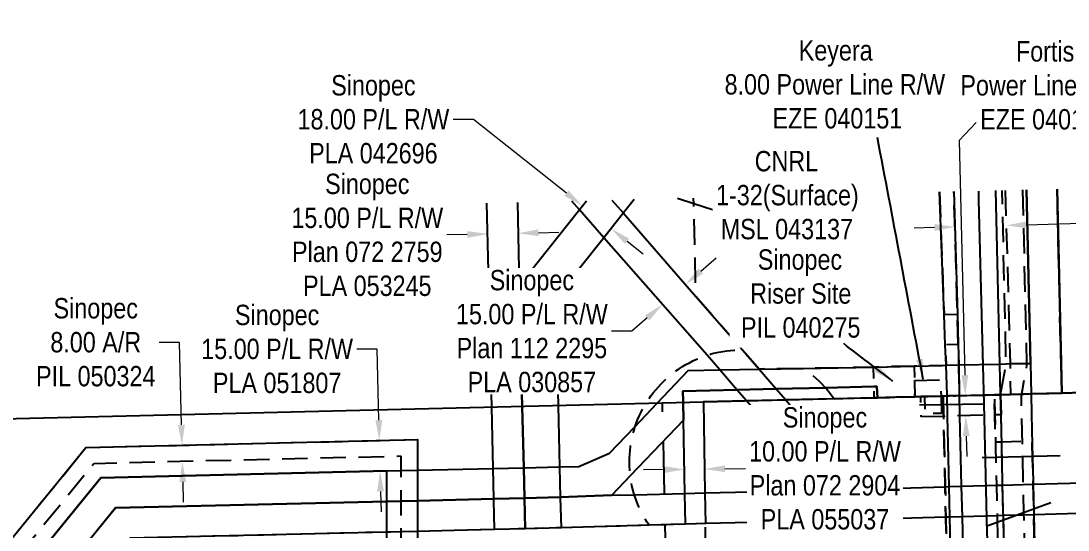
# Model space of a CAD drawing. Extents: x 614480 to 617433, y 5892532 to 5894399.
# Drawn here: x 614940 to 615454, y 5893385 to 5893635 of the extents above; entities that cross this region are included whole.
import ezdxf

# ---------------------------------------------------------------- set-up
doc = ezdxf.new("R2010")
doc.units = 0
doc.header["$LTSCALE"] = 5
doc.header["$PDSIZE"] = 0.5
for name, pattern in [('foc-ACCESSROAD', [3.75, 2.5, -1.25]), ('foc-FLOWLINE', [3.75, 2.5, -1.25]), ('foc-LSD', [8, 5, -3])]:
    doc.linetypes.add(name, pattern=pattern)
doc.layers.get('Defpoints').update_dxf_attribs({"color": 9})
for name, color, linetype in [('AS-POWER', 104, 'foc-POWER'), ('C-AR', 13, 'foc-ACCESSROAD'), ('C-RW', 13, 'Continuous'), ('C-WS', 13, 'foc-ACCESSROAD'), ('F-EZE', 190, 'foc-FLOWLINE'), ('F-RW', 190, 'Continuous'), ('F-WS', 190, 'foc-ACCESSROAD'), ('L-SEC', 7, 'Continuous'), ('L-SECTION-LSD', 7, 'foc-LSD')]:
    doc.layers.add(name, color=color, linetype=linetype)
for name, color, linetype, lineweight in [('C-AR-T', 13, 'Continuous', 9), ('F-AR-T', 190, 'Continuous', 9), ('F-RW-T', 190, 'Continuous', 9), ('F-WS-T', 190, 'Continuous', 9)]:
    doc.layers.add(name, color=color, linetype=linetype, lineweight=lineweight)
doc.styles.add('80CG', font='ARIALN.TTF', dxfattribs={"height": 10})
doc.styles.add('80L', font='ARIALN.TTF', dxfattribs={"height": 10})
doc.styles.add('foc-LtypeFont', font='ARIALN.TTF', dxfattribs={"height": 7.35})
doc.linetypes.add('foc-POWER', pattern='A,6,-1,["P",foc-LtypeFont,S=0.2,R=0,X=-0.625,Y=-0.75],-1.24,4', length=12.24)
doc.dimstyles.new('Compass 5 000', dxfattribs={"dimscale": 5, "dimtxt": 9, "dimasz": 2, "dimexe": 0.2, "dimexo": 0.0625, "dimgap": 0.5, "dimtad": 0, "dimtih": 1, "dimtoh": 1, "dimzin": 0, "dimdsep": 46, "dimtxsty": '80CG', "dimcen": 0.1, "dimse1": 1, "dimse2": 1, "dimclrd": 256, "dimclrt": 256, "dimaunit": 1, "dimadec": 4, "dimazin": 0, "dimtfac": 0.06, "dimtofl": 0, "dimtmove": 0, "dimatfit": 1, "dimfxl": 0.2, "dimtolj": 1, "dimtzin": 0, "dimlwd": -1, "dimarcsym": 0})

# ---------------------------------------------------------------- blocks, each defined once
blk = doc.blocks.new('*D602')
at = {"layer": 'C-AR-T', "transparency": 16777216}
for p, q in [((615433.69, 5893534.58), (615495.35, 5893536.35)), ((615388.55, 5893533.28), (615378.55, 5893532.99))]:
    blk.add_line(p, q, dxfattribs=at)
for points in [[(615388.5, 5893534.95), (615388.6, 5893531.62), (615398.54, 5893533.57)], [(615433.64, 5893536.25), (615433.74, 5893532.91), (615423.7, 5893534.29)]]:
    blk.add_solid(points, dxfattribs=at)
at = {"layer": 'Defpoints', "color": 0, "transparency": 16777216}
for p in [(615423.7, 5893534.29), (615398.82, 5893524.04), (615423.97, 5893524.76)]:
    blk.add_point(p, dxfattribs=at)
at = {"layer": 'C-AR-T', "transparency": 16777216, "insert": (615523.89, 5893536.35), "char_height": 10, "attachment_point": 5, "style": '80CG'}
blk.add_mtext('\\A1;Obsidian\\P25.12 A/R\\PROE 3427', dxfattribs=at)
blk = doc.blocks.new('*D608')
at = {"layer": 'Defpoints', "color": 0, "transparency": 16777216}
for p in [(615019.19, 5893426.4), (615027.92, 5893426.61), (615028.11, 5893418.6)]:
    blk.add_point(p, dxfattribs=at)
at = {"layer": 'F-AR-T', "transparency": 16777216}
for p, q in [((615017.98, 5893476.91), (615007.98, 5893476.91)), ((615018.95, 5893436.4), (615017.98, 5893476.91)), ((615019.62, 5893408.4), (615019.86, 5893398.4))]:
    blk.add_line(p, q, dxfattribs=at)
for points in [[(615020.61, 5893436.44), (615017.28, 5893436.36), (615019.19, 5893426.4)], [(615021.28, 5893408.44), (615017.95, 5893408.36), (615019.38, 5893418.4)]]:
    blk.add_solid(points, dxfattribs=at)
at = {"layer": 'F-AR-T', "transparency": 16777216, "insert": (614976.9, 5893476.91), "char_height": 10, "attachment_point": 5, "style": '80CG'}
blk.add_mtext('\\A1;Sinopec\\P8.00 A/R\\PPIL 050324', dxfattribs=at)
blk = doc.blocks.new('*D613')
at = {"layer": 'Defpoints', "color": 0, "transparency": 16777216}
for p in [(615112.21, 5893428.62), (615116.07, 5893428.72), (615112.57, 5893413.62)]:
    blk.add_point(p, dxfattribs=at)
at = {"layer": 'F-RW-T', "transparency": 16777216}
for p, q in [((615114.99, 5893473.62), (615104.99, 5893473.62)), ((615115.83, 5893438.71), (615114.99, 5893473.62)), ((615116.66, 5893403.72), (615116.9, 5893393.72))]:
    blk.add_line(p, q, dxfattribs=at)
for points in [[(615117.49, 5893438.75), (615114.16, 5893438.67), (615116.07, 5893428.72)], [(615118.33, 5893403.76), (615115, 5893403.68), (615116.43, 5893413.71)]]:
    blk.add_solid(points, dxfattribs=at)
at = {"layer": 'F-RW-T', "transparency": 16777216, "insert": (615065.91, 5893473.62), "char_height": 10, "attachment_point": 5, "style": '80CG'}
blk.add_mtext('\\A1;Sinopec\\P15.00 P/L R/W\\PPLA 051807', dxfattribs=at)
blk = doc.blocks.new('*D614')
at = {"layer": 'Defpoints', "color": 0, "transparency": 16777216}
for p in [(614958.69, 5893385.07), (614970.27, 5893375.63), (614908.42, 5893323.35)]:
    blk.add_point(p, dxfattribs=at)
at = {"layer": 'F-RW-T', "transparency": 16777216}
for p, q in [((614849.09, 5893371.68), (614839.09, 5893371.68)), ((614900.66, 5893329.67), (614849.09, 5893371.68)), ((614927.75, 5893307.6), (614935.51, 5893301.28))]:
    blk.add_line(p, q, dxfattribs=at)
for points in [[(614901.71, 5893330.96), (614899.61, 5893328.38), (614908.42, 5893323.35)], [(614928.81, 5893308.89), (614926.7, 5893306.31), (614920, 5893313.92)]]:
    blk.add_solid(points, dxfattribs=at)
at = {"layer": 'F-RW-T', "transparency": 16777216, "insert": (614800.01, 5893371.68), "char_height": 10, "attachment_point": 5, "style": '80CG'}
blk.add_mtext('\\A1;Keyera\\P15.00 P/L R/W\\PPlan 052 5152\\PPLA 034290', dxfattribs=at)
blk = doc.blocks.new('*D623')
at = {"layer": 'Defpoints', "color": 0, "transparency": 16777216}
for p in [(615169.23, 5893530.46), (615169.24, 5893530.09), (615184.16, 5893530.81)]:
    blk.add_point(p, dxfattribs=at)
at = {"layer": 'F-RW-T', "transparency": 16777216}
for p, q in [((615159.24, 5893529.85), (615149.24, 5893529.61)), ((615194.16, 5893530.68), (615204.16, 5893530.92))]:
    blk.add_line(p, q, dxfattribs=at)
for points in [[(615159.2, 5893531.52), (615159.28, 5893528.19), (615169.24, 5893530.09)], [(615194.13, 5893532.35), (615194.2, 5893529.01), (615184.17, 5893530.44)]]:
    blk.add_solid(points, dxfattribs=at)
at = {"layer": 'F-RW-T', "transparency": 16777216, "insert": (615110.16, 5893529.61), "char_height": 10, "attachment_point": 5, "style": '80CG'}
blk.add_mtext('\\A1;Sinopec\\P15.00 P/L R/W\\PPlan 072 2759\\PPLA 053245', dxfattribs=at)
blk = doc.blocks.new('*D624')
at = {"layer": 'Defpoints', "color": 0, "transparency": 16777216}
for p in [(615266.32, 5893505.3), (615276.9, 5893493.16), (615265.68, 5893483.38)]:
    blk.add_point(p, dxfattribs=at)
at = {"layer": 'F-RW-T', "transparency": 16777216}
for p, q in [((615273.86, 5893511.87), (615281.4, 5893518.44)), ((615247.56, 5893488.95), (615240.02, 5893482.38)), ((615240.02, 5893482.38), (615230.02, 5893482.38))]:
    blk.add_line(p, q, dxfattribs=at)
for points in [[(615272.77, 5893513.13), (615274.96, 5893510.61), (615266.32, 5893505.3)], [(615246.46, 5893490.21), (615248.65, 5893487.7), (615255.1, 5893495.52)]]:
    blk.add_solid(points, dxfattribs=at)
at = {"layer": 'F-RW-T', "transparency": 16777216, "insert": (615190.93, 5893482.38), "char_height": 10, "attachment_point": 5, "style": '80CG', "bg_fill": 3, "box_fill_scale": 1.1, "bg_fill_color": 256, "bg_fill_true_color": 13158600, "bg_fill_transparency": 0}
blk.add_mtext('\\A1;Sinopec\\P15.00 P/L R/W\\PPlan 112 2295\\PPLA 030857', dxfattribs=at)
blk = doc.blocks.new('*D625')
at = {"layer": 'Defpoints', "color": 0, "transparency": 16777216}
for p in [(615265.57, 5893426.03), (615275.52, 5893426.17), (615275.69, 5893414.72)]:
    blk.add_point(p, dxfattribs=at)
at = {"layer": 'F-RW-T', "transparency": 16777216}
for p, q in [((615255.74, 5893414.42), (615245.74, 5893414.27)), ((615285.69, 5893414.86), (615295.69, 5893415.01))]:
    blk.add_line(p, q, dxfattribs=at)
for points in [[(615255.72, 5893416.09), (615255.77, 5893412.75), (615265.74, 5893414.57)], [(615285.66, 5893416.53), (615285.71, 5893413.2), (615275.69, 5893414.72)]]:
    blk.add_solid(points, dxfattribs=at)
at = {"layer": 'F-RW-T', "transparency": 16777216, "insert": (615334.77, 5893415.01), "char_height": 10, "attachment_point": 5, "style": '80CG', "bg_fill": 3, "box_fill_scale": 1.1, "bg_fill_color": 256, "bg_fill_true_color": 13158600, "bg_fill_transparency": 0}
blk.add_mtext('\\A1;Sinopec\\P10.00 P/L R/W\\PPlan 072 2904\\PPLA 055037', dxfattribs=at)
blk = doc.blocks.new('*D628')
at = {"layer": 'Defpoints', "color": 0, "transparency": 16777216}
for p in [(615215.73, 5893543.92), (615209.28, 5893535.78), (615223.38, 5893524.59)]:
    blk.add_point(p, dxfattribs=at)
at = {"layer": 'F-RW-T', "transparency": 16777216}
for p, q in [((615162.24, 5893586.34), (615152.24, 5893586.34)), ((615207.89, 5893550.13), (615162.24, 5893586.34)), ((615237.67, 5893526.51), (615245.5, 5893520.29))]:
    blk.add_line(p, q, dxfattribs=at)
for points in [[(615208.93, 5893551.44), (615206.85, 5893548.82), (615215.73, 5893543.92)], [(615238.7, 5893527.81), (615236.63, 5893525.2), (615229.83, 5893532.72)]]:
    blk.add_solid(points, dxfattribs=at)
at = {"layer": 'F-RW-T', "transparency": 16777216, "insert": (615113.15, 5893586.34), "char_height": 10, "attachment_point": 5, "style": '80CG'}
blk.add_mtext('\\A1;Sinopec\\P18.00 P/L R/W\\PPLA 042696', dxfattribs=at)

msp = doc.modelspace()

# ---------------------------------------------------------------- linework, layer by layer
at = {"layer": 'AS-POWER', "flags": 128}
for points in [[(615435.515, 5892547.5), (615433.563, 5892624.979), (615430.936, 5892729.234), (615430.79, 5892735.049), (615434.217, 5892829.192), (615425.797, 5892933.202), (615423.284, 5893032.905), (615420.771, 5893132.619), (615418.258, 5893232.332), (615417.078, 5893282.11), (615416.179, 5893320.046), (615415.653, 5893338.858), (615414.5, 5893380.093), (615414.405, 5893383.516), (615412.853, 5893446.782), (615410.333, 5893546.806), (615410.222, 5893551.186)], [(615381.177, 5893446.302), (615412.853, 5893446.782)], [(615411.853, 5893420.341), (615450.168, 5893421.412)], [(615413.852, 5893386.741), (615445.582, 5893398.235)]]:
    msp.add_lwpolyline(points, dxfattribs=at)
at = {"layer": 'C-AR', "flags": 128}
msp.add_lwpolyline([(615423.2, 5893551.507), (615425.643, 5893466.531), (615425.759, 5893451.336), (615420.968, 5893451.219), (615417.903, 5893451.143), (615400.603, 5893450.72), (615400.482, 5893466.01), (615400.206, 5893475.784), (615399.774, 5893490.786), (615398.045, 5893550.884)], dxfattribs=at)
at = {"layer": 'C-RW', "flags": 128}
for points in [[(615432.878, 5892547.434), (615430.902, 5892646.898), (615430.891, 5892647.465), (615425.953, 5892813), (615425.641, 5892827.992), (615419.445, 5893171.158), (615419.174, 5893186.162), (615417.753, 5893264.859), (615417.424, 5893279.856), (615417.275, 5893286.382), (615417.16, 5893291.375), (615416.645, 5893313.877), (615397.771, 5893313.408), (615397.313, 5893333.981), (615396.025, 5893391.093), (615395.687, 5893406.087), (615394.908, 5893440.641), (615394.684, 5893450.576), (615394.67, 5893451.201), (615394.175, 5893465.712), (615393.798, 5893475.626), (615393.236, 5893490.628), (615390.949, 5893550.708)], [(615398.045, 5893550.884), (615399.774, 5893490.786), (615400.206, 5893475.784), (615400.482, 5893466.01), (615400.594, 5893451.288), (615400.603, 5893450.721), (615400.841, 5893440.805), (615401.673, 5893406.258), (615402.033, 5893391.264), (615403.757, 5893319.617), (615420.884, 5893320.048), (615422.577, 5893320.092), (615422.725, 5893313.602), (615423.225, 5893291.696), (615423.339, 5893286.702), (615423.488, 5893280.192), (615423.818, 5893265.194), (615423.901, 5893260.694), (615461.669, 5893256.672)], [(615423.241, 5893349.734), (615422.298, 5893391.842), (615422.265, 5893393.318), (615421.961, 5893406.839), (615421.928, 5893408.323), (615421.527, 5893426.257), (615421.19, 5893441.352), (615420.968, 5893451.219), (615420.632, 5893466.247), (615418.679, 5893551.395)], [(615433.683, 5893551.767), (615435.616, 5893466.596), (615435.956, 5893451.585), (615436.18, 5893441.598), (615436.516, 5893426.593), (615436.922, 5893408.477), (615436.949, 5893407.267), (615437.258, 5893393.472), (615437.285, 5893392.269), (615438.23, 5893350.07), (615438.567, 5893335.065), (615439.039, 5893313.996)], [(615433.684, 5893551.748), (615435.616, 5893466.577), (615435.957, 5893451.567), (615436.181, 5893441.579), (615436.516, 5893426.574), (615436.922, 5893408.458), (615436.949, 5893407.248), (615437.259, 5893393.453), (615437.285, 5893392.25), (615438.231, 5893350.052), (615438.567, 5893335.046), (615439.04, 5893313.977)]]:
    msp.add_lwpolyline(points, dxfattribs=at)
at = {"layer": 'C-WS', "flags": 128}
msp.add_lwpolyline([(615420.627, 5893331.348), (615420.884, 5893320.048), (615422.577, 5893320.092), (615422.725, 5893313.602), (615424.05, 5893313.635), (615434.051, 5893313.875), (615439.039, 5893313.996), (615453.261, 5893314.322), (615454.896, 5893314.377), (615523.125, 5893316.056), (615524.368, 5893265.221), (615526.236, 5893188.8), (615433.617, 5893186.514), (615425.251, 5893186.307), (615423.615, 5893186.267), (615423.93, 5893171.263), (615431.135, 5892827.918), (615431.447, 5892813.049), (615434.931, 5892646.997), (615430.902, 5892646.897), (615428.839, 5892646.847), (615411.994, 5892646.432), (615408.179, 5892807.407), (615407.584, 5892832.546), (615407.347, 5892842.549), (615402.785, 5893035.044), (615400.846, 5893100.48), (615400.378, 5893120.475), (615399.301, 5893170.684), (615398.979, 5893185.689), (615397.369, 5893251.64), (615397.081, 5893263.474), (615396.881, 5893271.654), (615396.675, 5893278.469), (615396.517, 5893285.286), (615396.401, 5893290.279), (615395.88, 5893312.828), (615395.472, 5893330.643), (615394.098, 5893391.038), (615393.757, 5893406.032), (615392.972, 5893440.587), (615392.746, 5893450.528), (615394.684, 5893450.576), (615398.839, 5893450.677), (615400.603, 5893450.721), (615417.902, 5893451.144), (615418.126, 5893441.286), (615418.47, 5893426.189), (615418.912, 5893406.751), (615419.253, 5893391.755), (615420.21, 5893349.666), (615420.551, 5893334.662), (615420.627, 5893331.348)], close=True, dxfattribs=at)
at = {"layer": 'F-EZE', "flags": 128}
for points in [[(615433.579, 5893334.954), (615434.051, 5893313.875), (615424.05, 5893313.634), (615423.577, 5893334.729), (615423.241, 5893349.734), (615422.265, 5893393.318), (615421.928, 5893408.323), (615421.527, 5893426.257), (615421.191, 5893441.352), (615420.968, 5893451.219), (615423.657, 5893466.314), (615421.733, 5893551.471)], [(615431.735, 5893551.719), (615433.66, 5893466.551), (615433.683, 5893465.524), (615431.174, 5893451.469), (615430.993, 5893450.464), (615431.2, 5893441.566), (615431.531, 5893426.479), (615431.935, 5893408.426), (615432.27, 5893393.42), (615433.243, 5893349.959), (615433.579, 5893334.954)]]:
    msp.add_lwpolyline(points, dxfattribs=at)
for points in [[(615391.73, 5893450.503), (615391.923, 5893442.024), (615383.965, 5893441.861), (615383.774, 5893450.308), (615381.733, 5893450.258), (615378.923, 5893450.19), (615378.728, 5893458.222), (615391.548, 5893458.519), (615391.73, 5893450.503)], [(615420.968, 5893451.219), (615421.191, 5893441.352), (615418.126, 5893441.286), (615399.065, 5893440.756), (615392.971, 5893440.587), (615381.994, 5893440.282), (615381.733, 5893450.258), (615383.774, 5893450.308), (615391.73, 5893450.503), (615392.746, 5893450.528), (615398.839, 5893450.677), (615417.903, 5893451.144), (615420.968, 5893451.219)]]:
    msp.add_lwpolyline(points, close=True, dxfattribs=at)
at = {"layer": 'F-RW', "flags": 128}
for points in [[(614856.775, 5893259.961), (614979.349, 5893410.432), (615119.811, 5893413.794), (615126.816, 5893413.962), (615134.819, 5893414.153), (615171.962, 5893415.043), (615186.933, 5893415.395), (615204.535, 5893415.811), (615213.947, 5893416.033), (615229.092, 5893422.465), (615241.534, 5893435.52), (615252.477, 5893447.097), (615267.612, 5893463.053), (615283.136, 5893463.37), (615302.484, 5893463.793), (615324.129, 5893464.108), (615358.545, 5893464.75), (615378.55, 5893465.246), (615392.384, 5893465.544), (615394.183, 5893465.629), (615400.483, 5893465.933), (615420.632, 5893466.247), (615423.657, 5893466.316), (615425.644, 5893466.448), (615433.66, 5893466.55), (615435.616, 5893466.596), (615433.683, 5893551.767)], [(615461.439, 5893452.209), (615450.966, 5893451.953), (615450.616, 5893466.961), (615448.677, 5893552.138)], [(615448.68, 5893552.138), (615450.616, 5893466.961)], [(615172.645, 5893385.009), (615172.275, 5893399.224), (615172.3, 5893400.049), (615171.962, 5893415.043), (615171.252, 5893445.112), (615168.879, 5893545.206)], [(615183.839, 5893545.577), (615184.722, 5893504.831), (615186.232, 5893445.478), (615186.933, 5893415.395), (615187.268, 5893400.403), (615187.604, 5893385.395), (615172.645, 5893385.009)], [(615187.604, 5893385.395), (615187.268, 5893400.403), (615186.933, 5893415.395), (615186.232, 5893445.478), (615184.722, 5893504.831), (615213.819, 5893541.512), (615217.709, 5893546.416)], [(615241.141, 5893546.996), (615235.288, 5893539.642), (615225.777, 5893527.608), (615202.592, 5893498.38), (615203.827, 5893445.908), (615204.535, 5893415.811), (615204.887, 5893400.824), (615205.239, 5893385.865), (615187.604, 5893385.395)], [(615230.233, 5893546.726), (615235.821, 5893540.312), (615271.472, 5893499.392), (615294.266, 5893473.226), (615302.459, 5893463.823), (615310.876, 5893454.072), (615315.539, 5893448.639), (615319.391, 5893444.178), (615336.946, 5893404.442), (615343.508, 5893389.595), (615327.404, 5893389.212), (615320.824, 5893404.064), (615306.622, 5893436.121), (615296.231, 5893448.167), (615291.547, 5893453.611), (615283.113, 5893463.396), (615276.917, 5893470.571), (615226.284, 5893528.25), (615214.22, 5893542.018), (615210.523, 5893546.238)], [(615293.419, 5893548.292), (615290.213, 5893538.466), (615270.334, 5893544.957), (615262.462, 5893547.525)], [(615450.616, 5893466.961), (615450.966, 5893451.953), (615435.956, 5893451.585), (615431.174, 5893451.469), (615425.759, 5893451.336), (615420.968, 5893451.219), (615417.902, 5893451.144), (615400.603, 5893450.721), (615398.839, 5893450.677), (615394.684, 5893450.576), (615392.746, 5893450.528), (615391.73, 5893450.504), (615383.774, 5893450.309), (615381.733, 5893450.259), (615378.923, 5893450.19), (615369.547, 5893449.961), (615360.529, 5893449.74), (615360.288, 5893455.25), (615358.781, 5893455.215), (615334.999, 5893454.647), (615310.885, 5893454.072), (615291.547, 5893453.611), (615264.995, 5893452.978), (615265.186, 5893448.007), (615265.196, 5893447.408), (615265.341, 5893438.767), (615239.236, 5893411.354), (615230.178, 5893401.843), (615204.884, 5893400.935), (615187.268, 5893400.406), (615172.302, 5893400.056), (615134.82, 5893399.156), (615126.816, 5893398.967), (615119.812, 5893398.799), (614986.622, 5893395.609), (614974.172, 5893380.373)], [(614759.469, 5893164.109), (614817.331, 5893235.305), (614845.139, 5893269.44), (614856.24, 5893283.069), (614972.079, 5893425.271), (615134.818, 5893429.166), (615134.819, 5893414.152), (615134.82, 5893399.157), (615134.82, 5893384.111), (615134.821, 5893366.095), (615134.824, 5893308.062), (615126.82, 5893308.062), (615119.816, 5893308.061), (615119.814, 5893365.738), (615119.813, 5893383.753), (615119.812, 5893398.801), (615119.811, 5893413.795), (614979.349, 5893410.432), (614856.775, 5893259.961), (614828.973, 5893225.833), (614760.046, 5893141.023)], [(615503.064, 5893394.144), (615437.285, 5893392.269), (615432.299, 5893392.127), (615422.298, 5893391.842), (615419.253, 5893391.755), (615402.033, 5893391.264), (615396.025, 5893391.093), (615394.098, 5893391.038), (615343.508, 5893389.595), (615343.159, 5893404.585), (615393.757, 5893406.032), (615395.687, 5893406.087), (615401.673, 5893406.258), (615418.912, 5893406.751), (615421.961, 5893406.839), (615431.964, 5893407.124), (615436.949, 5893407.267), (615502.843, 5893409.152)], [(614760.623, 5893117.951), (614840.609, 5893216.381), (614857.31, 5893236.876), (614974.159, 5893380.402), (614986.622, 5893395.609), (615119.812, 5893398.801), (615126.816, 5893398.966), (615134.82, 5893399.157), (615172.302, 5893400.056), (615187.268, 5893400.406), (615204.884, 5893400.929), (615230.178, 5893401.843), (615241.214, 5893402.126), (615265.991, 5893402.761), (615275.862, 5893403.015), (615320.824, 5893404.064), (615336.944, 5893404.441), (615343.159, 5893404.585)], [(615343.159, 5893404.585), (615343.508, 5893389.595), (615327.404, 5893389.212), (615276.083, 5893388.016), (615271.46, 5893387.863), (615266.264, 5893387.65), (615248.426, 5893387.138), (615205.239, 5893385.865), (615187.604, 5893385.395), (615172.645, 5893385.009), (615152.832, 5893384.539), (615134.82, 5893384.111), (615126.817, 5893383.919), (615119.813, 5893383.753), (615014.22, 5893381.245), (614993.852, 5893380.77), (614985.776, 5893370.902), (614877.463, 5893237.865), (614868.946, 5893227.399), (614857.844, 5893213.774), (614852.25, 5893206.907), (614761.2, 5893094.863)]]:
    msp.add_lwpolyline(points, dxfattribs=at)
msp.add_lwpolyline([(615271.46, 5893387.87), (615266.264, 5893387.65), (615265.991, 5893402.761), (615265.341, 5893438.767), (615265.196, 5893447.408), (615265.186, 5893448.007), (615264.995, 5893452.978), (615291.547, 5893453.611), (615310.888, 5893454.072), (615334.999, 5893454.647), (615358.781, 5893455.215), (615360.288, 5893455.25), (615360.529, 5893449.739), (615358.918, 5893449.7), (615339.218, 5893449.217), (615315.518, 5893448.638), (615311.538, 5893448.541), (615296.221, 5893448.166), (615275.205, 5893447.652), (615275.862, 5893403.015), (615276.083, 5893388.022), (615271.46, 5893387.87)], close=True, dxfattribs=at)
at = {"layer": 'F-WS', "flags": 128}
for points in [[(615580.509, 5893555.404), (615580.837, 5893541.564), (615570.844, 5893541.325), (615572.893, 5893454.94), (615576.887, 5893455.038), (615582.588, 5893427.883), (615581.834, 5893394.726), (615581.347, 5893373.331), (615580.076, 5893317.466), (615576.036, 5893317.366), (615561.281, 5893301.34), (615559.887, 5893302.611), (615544.69, 5893316.576), (615523.125, 5893316.056), (615454.895, 5893314.414), (615453.259, 5893314.375), (615439.039, 5893314.014), (615434.051, 5893313.889), (615424.05, 5893313.636), (615422.725, 5893313.602), (615421.031, 5893313.557), (615420.884, 5893320.048), (615420.627, 5893331.348), (615420.551, 5893334.662), (615420.235, 5893348.568), (615423.266, 5893348.641), (615433.268, 5893348.882), (615438.254, 5893349.001), (615438.23, 5893350.07), (615437.285, 5893392.269), (615437.258, 5893393.472), (615436.949, 5893407.267), (615436.921, 5893408.477), (615436.516, 5893426.593), (615436.478, 5893428.297), (615431.493, 5893428.177), (615421.489, 5893427.937), (615418.432, 5893427.863), (615418.126, 5893441.286), (615417.902, 5893451.144), (615420.968, 5893451.219), (615425.759, 5893451.336), (615431.174, 5893451.469), (615435.956, 5893451.585), (615450.966, 5893451.953), (615450.616, 5893466.961), (615448.67, 5893552.138)], [(615390.949, 5893550.708), (615393.236, 5893490.628), (615399.774, 5893490.786), (615400.206, 5893475.784), (615393.798, 5893475.626), (615394.191, 5893465.543), (615378.55, 5893465.246), (615358.545, 5893464.75), (615324.129, 5893464.108), (615302.459, 5893463.823), (615294.266, 5893473.226), (615271.472, 5893499.392), (615270.334, 5893544.957), (615270.265, 5893547.718)], [(614759.469, 5893164.109), (614817.331, 5893235.305), (614845.139, 5893269.439), (614856.24, 5893283.062), (614972.079, 5893425.271), (615134.818, 5893429.166), (615134.819, 5893414.152), (615134.82, 5893399.151), (615134.82, 5893384.111), (615134.821, 5893366.095), (615134.824, 5893308.062), (615126.82, 5893308.061), (615126.818, 5893365.905), (615126.817, 5893383.92), (615126.816, 5893398.961), (615126.816, 5893413.961), (615126.815, 5893420.968), (614975.956, 5893417.356), (614856.526, 5893270.737), (614823.54, 5893230.252), (614759.777, 5893151.796)]]:
    msp.add_lwpolyline(points, dxfattribs=at)
for points in [[(615336.921, 5893452.363), (615339.218, 5893449.217), (615358.918, 5893449.7), (615360.529, 5893449.739), (615369.547, 5893449.96), (615378.923, 5893450.19), (615381.733, 5893450.258), (615383.774, 5893450.308), (615391.73, 5893450.503), (615392.746, 5893450.528), (615392.972, 5893440.587), (615393.757, 5893406.032), (615394.098, 5893391.038), (615395.472, 5893330.627), (615276.97, 5893327.777), (615276.083, 5893388.01), (615271.46, 5893387.863), (615266.264, 5893387.65), (615248.426, 5893387.138), (615247.361, 5893388.752), (615246.353, 5893390.403), (615245.405, 5893392.088), (615244.516, 5893393.805), (615243.687, 5893395.553), (615242.921, 5893397.328), (615242.218, 5893399.13), (615241.578, 5893400.955), (615241.214, 5893402.126), (615241.003, 5893402.802), (615240.494, 5893404.667), (615240.05, 5893406.549), (615239.673, 5893408.446), (615239.362, 5893410.355), (615239.236, 5893411.354), (615239.119, 5893412.273), (615238.943, 5893414.199), (615238.836, 5893416.13), (615238.796, 5893418.064), (615238.824, 5893419.997), (615238.921, 5893421.929), (615239.084, 5893423.856), (615239.316, 5893425.776), (615239.615, 5893427.686), (615239.981, 5893429.585), (615240.413, 5893431.47), (615240.912, 5893433.338), (615241.476, 5893435.189), (615241.651, 5893435.698), (615242.105, 5893437.018), (615242.797, 5893438.823), (615243.553, 5893440.603), (615244.371, 5893442.355), (615245.249, 5893444.078), (615246.188, 5893445.769), (615246.91, 5893446.96), (615247.186, 5893447.426), (615248.241, 5893449.046), (615249.353, 5893450.629), (615250.519, 5893452.171), (615251.739, 5893453.671), (615253.011, 5893455.128), (615254.334, 5893456.539), (615255.705, 5893457.903), (615257.123, 5893459.217), (615258.587, 5893460.482), (615260.094, 5893461.693), (615261.643, 5893462.851), (615263.232, 5893463.954), (615264.858, 5893465), (615266.52, 5893465.989), (615268.216, 5893466.918), (615269.944, 5893467.787), (615271.701, 5893468.595), (615273.485, 5893469.34), (615275.295, 5893470.023), (615276.987, 5893470.594), (615278.98, 5893471.195), (615280.851, 5893471.683), (615282.739, 5893472.105), (615284.639, 5893472.46), (615286.551, 5893472.749), (615288.473, 5893472.97), (615290.401, 5893473.123), (615294.266, 5893473.226), (615302.459, 5893463.823), (615324.129, 5893464.108), (615325.726, 5893463.01), (615327.283, 5893461.858), (615328.799, 5893460.651), (615330.272, 5893459.392), (615331.699, 5893458.082), (615333.079, 5893456.722), (615334.411, 5893455.315), (615334.999, 5893454.647), (615335.692, 5893453.861), (615336.921, 5893452.363)], [(615378.726, 5893458.222), (615378.923, 5893450.19), (615360.529, 5893449.739), (615358.918, 5893449.7), (615358.781, 5893455.215), (615358.545, 5893464.75), (615378.55, 5893465.246), (615378.726, 5893458.222)], [(615107.577, 5893255.768), (615127.253, 5893256.95), (615127.254, 5893263.453), (615163.1, 5893265.457), (615178.088, 5893266.293), (615188.127, 5893266.846), (615188.132, 5893260.607), (615208.124, 5893261.808), (615208.118, 5893267.96), (615396.675, 5893278.469), (615396.517, 5893285.286), (615396.401, 5893290.279), (615395.88, 5893312.828), (615395.473, 5893330.576), (615276.97, 5893327.777), (615276.083, 5893388.01), (615271.46, 5893387.849), (615266.264, 5893387.65), (615248.426, 5893387.138), (615205.239, 5893385.868), (615187.604, 5893385.395), (615172.645, 5893385.009), (615152.832, 5893384.538), (615134.82, 5893384.11), (615126.817, 5893383.919), (615119.813, 5893383.753), (615014.22, 5893381.245), (615014.671, 5893363.237), (615015.181, 5893350.902), (615105.125, 5893353.184)]]:
    msp.add_lwpolyline(points, close=True, dxfattribs=at)
at = {"layer": 'F-WS-T', "flags": 128}
msp.add_lwpolyline([(615404.113, 5893430.887), (615404.357, 5893420.89)], dxfattribs=at)
at = {"layer": 'F-WS-T'}
for points in [[(615405.047, 5893460.846), (615401.715, 5893460.765), (615403.626, 5893450.809)], [(615405.779, 5893430.928), (615402.446, 5893430.846), (615403.868, 5893440.884)]]:
    msp.add_solid(points, dxfattribs=at)
at = {"layer": 'L-SEC', "flags": 128}
msp.add_lwpolyline([(614809.501, 5893436.447), (615255.012, 5893447.176), (615657.354, 5893457.011)], dxfattribs=at)
at = {"layer": 'L-SECTION-LSD', "flags": 128}
msp.add_lwpolyline([(615273.726, 5892643.048), (615255.012, 5893447.176)], dxfattribs=at)

# ---------------------------------------------------------------- dimensions: what is measured, and where the dimension line sits
at = {"layer": 'C-AR-T'}
dim = msp.add_linear_dim(base=(615423.695, 5893534.292), p1=(615398.817, 5893524.042), p2=(615423.969, 5893524.765), angle=1.64664, text='Obsidian\\P25.12 A/R\\PROE 3427', dimstyle='Compass 5 000', dxfattribs=at)
dim.commit()
dim.dimension.update_dxf_attribs({"geometry": '*D602', "text_midpoint": (615523.886, 5893536.352), "dimtype": 161})
at = {"layer": 'F-AR-T'}
dim = msp.add_linear_dim(base=(615019.186, 5893426.398), p1=(615028.114, 5893418.605), p2=(615027.923, 5893426.607), angle=91.37111, text='Sinopec\\P8.00 A/R\\PPIL 050324', dimstyle='Compass 5 000', dxfattribs=at)
dim.commit()
dim.dimension.update_dxf_attribs({"geometry": '*D608', "text_midpoint": (614976.896, 5893476.905), "dimtype": 161})
at = {"layer": 'F-RW-T'}
dim = msp.add_aligned_dim(p1=(615184.159, 5893530.81), p2=(615169.229, 5893530.456), distance=0.368, text='Sinopec\\P15.00 P/L R/W\\PPlan 072 2759\\PPLA 053245', dimstyle='Compass 5 000', dxfattribs=at)
dim.commit()
dim.dimension.update_dxf_attribs({"geometry": '*D623', "text_midpoint": (615110.157, 5893529.615)})
for base, p1, p2, angle, text, picture, middle in [((615116.066, 5893428.717), (615112.566, 5893413.621), (615112.207, 5893428.624), 91.37111, 'Sinopec\\P15.00 P/L R/W\\PPLA 051807', '*D613', (615065.906, 5893473.619)), ((614908.415, 5893323.354), (614970.274, 5893375.631), (614958.688, 5893385.069), 140.83367, 'Keyera\\P15.00 P/L R/W\\PPlan 052 5152\\PPLA 034290', '*D614', (614800.006, 5893371.678))]:
    dim = msp.add_linear_dim(base=base, p1=p1, p2=p2, angle=angle, text=text, dimstyle='Compass 5 000', dxfattribs=at)
    dim.commit()
    dim.dimension.update_dxf_attribs({"geometry": picture, "text_midpoint": middle, "dimtype": 161})

# ---------------------------------------------------------------- next in the draw order: texts
at = {"layer": 'F-WS-T', "insert": (615282.344, 5893625.217), "char_height": 10, "attachment_point": 1, "style": '80L', "bg_fill": 2}
msp.add_mtext_dynamic_manual_height_columns('\\pi39.53252;Keyera\\P\\pi3.16485;8.00 Power Line R/W\\P\\pi26.6744;EZE 040151', width=114.01047, gutter_width=50, heights=[0], dxfattribs=at)

# ---------------------------------------------------------------- next in the draw order: dimensions: what is measured, and where the dimension line sits
at = {"layer": 'F-RW-T'}
dim = msp.add_linear_dim(base=(615266.323, 5893505.303), p1=(615265.676, 5893483.376), p2=(615276.904, 5893493.157), angle=41.06046, text='Sinopec\\P15.00 P/L R/W\\PPlan 112 2295\\PPLA 030857', dimstyle='Compass 5 000', override={"dimtfill": 1}, dxfattribs=at)
dim.commit()
dim.dimension.update_dxf_attribs({"geometry": '*D624', "text_midpoint": (615190.93, 5893482.385), "dimtype": 161})

# ---------------------------------------------------------------- next in the draw order: texts
at = {"layer": 'F-WS-T', "insert": (615400.728, 5893624.734), "char_height": 10, "attachment_point": 1, "style": '80L', "bg_fill": 2}
msp.add_mtext_dynamic_manual_height_columns('\\pi27.75805;Fortis\\P\\pi0.48997;Power Line R/W\\P\\pi10.22394;EZE 040145', width=82.75348, gutter_width=50, heights=[0], dxfattribs=at)
at = {"layer": 'F-WS-T', "insert": (615280.654, 5893570.844), "char_height": 10, "attachment_point": 1, "style": '80L', "bg_fill": 3, "box_fill_scale": 1.1, "bg_fill_color": 256, "bg_fill_transparency": 0}
msp.add_mtext_dynamic_manual_height_columns('\\pi19.62026;CNRL\\P\\pi0.66392;1-32(Surface)\\P\\pi2.9354;MSL 043137', width=69.43834, gutter_width=50, heights=[0], dxfattribs=at)

# ---------------------------------------------------------------- next in the draw order: dimensions: what is measured, and where the dimension line sits
at = {"layer": 'F-RW-T'}
dim = msp.add_linear_dim(base=(615215.725, 5893543.915), p1=(615223.385, 5893524.593), p2=(615209.276, 5893535.785), angle=141.57682, text='Sinopec\\P18.00 P/L R/W\\PPLA 042696', dimstyle='Compass 5 000', dxfattribs=at)
dim.commit()
dim.dimension.update_dxf_attribs({"geometry": '*D628', "text_midpoint": (615113.154, 5893586.342), "dimtype": 161})
dim = msp.add_linear_dim(base=(615275.69, 5893414.715), p1=(615265.571, 5893426.027), p2=(615275.521, 5893426.174), angle=0.84349, text='Sinopec\\P10.00 P/L R/W\\PPlan 072 2904\\PPLA 055037', dimstyle='Compass 5 000', override={"dimtfill": 1}, dxfattribs=at)
dim.commit()
dim.dimension.update_dxf_attribs({"geometry": '*D625', "text_midpoint": (615334.773, 5893415.01), "dimtype": 161})

# ---------------------------------------------------------------- next in the draw order: linework, layer by layer
at = {"layer": 'F-WS-T', "flags": 128}
msp.add_lwpolyline([(615408.9, 5893584.885), (615400.566, 5893575.949), (615403.381, 5893460.806)], dxfattribs=at)

# ---------------------------------------------------------------- next in the draw order: texts
at = {"layer": 'F-WS-T', "insert": (615293.073, 5893522.56), "char_height": 10, "attachment_point": 1, "style": '80L', "bg_fill": 2}
msp.add_mtext_dynamic_manual_height_columns('\\pi8.73008;Sinopec\\P\\pi4.97838;Riser Site\\P\\pi0.48997;PIL 040275', width=58.23097, gutter_width=50, heights=[0], dxfattribs=at)

# ---------------------------------------------------------------- next in the draw order: leaders
at = {"layer": 'F-WS-T', "path_type": 1}
msp.add_leader([(615382.987, 5893458.716), (615360.53, 5893577.442)], dimstyle='Compass 5 000', override={"dimgap": 0.5, "dimtad": 0}, dxfattribs=at)

# ---------------------------------------------------------------- next in the draw order: leaders
msp.add_leader([(615368.095, 5893457.764), (615344.018, 5893476.264)], dimstyle='Compass 5 000', override={"dimgap": 0.5, "dimtad": 0}, dxfattribs=at)

doc.saveas('drawing.dxf')
